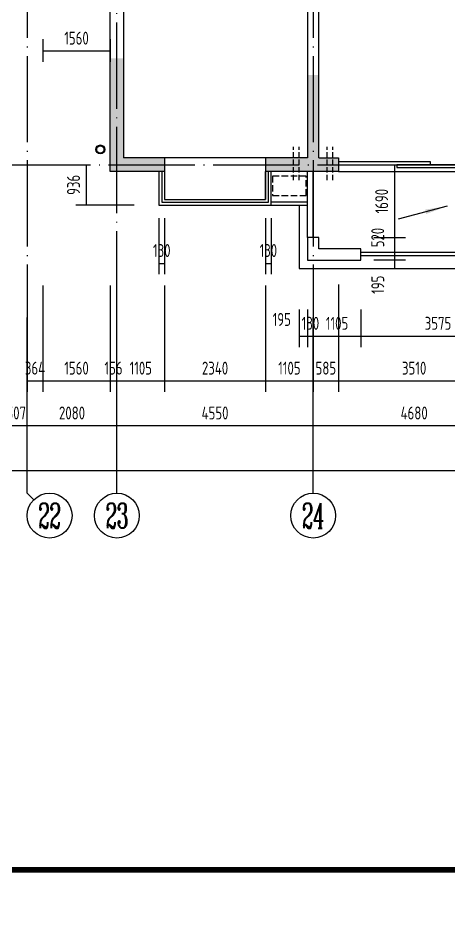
# Model space of a CAD drawing. Extents: x -726032 to 135930, y -151624 to 587044.
# Drawn here: x -435598 to -425617, y 390898 to 411954 of the extents above; entities that cross this region are included whole.
import ezdxf
from ezdxf.enums import TextEntityAlignment as Align

# ---------------------------------------------------------------- set-up
doc = ezdxf.new("R2010")
doc.units = 0
doc.header["$LTSCALE"] = 1000
doc.header["$MEASUREMENT"] = 0
doc.linetypes.add('DASH', pattern=[0.35, 0.25, -0.1])
doc.linetypes.add('DOTE', pattern=[2.42, 2, -0.2, 0.02, -0.2])
doc.layers.get('0').update_dxf_attribs({"linetype": 'CONTINUOUS'})
doc.layers.get('DEFPOINTS').update_dxf_attribs({"color": 1, "linetype": 'CONTINUOUS'})
for name, color, linetype in [('AXIS', 245, 'CONTINUOUS'), ('AXIS_TEXT', 7, 'CONTINUOUS'), ('COLUMN', 170, 'CONTINUOUS'), ('DOTE', 8, 'DOTE'), ('GROUND', 45, 'CONTINUOUS'), ('PUB_DIM', 245, 'CONTINUOUS'), ('PUB_TITLE', 1, 'CONTINUOUS'), ('ROOF', 4, 'CONTINUOUS'), ('WALL', 255, 'CONTINUOUS'), ('WINDOW', 155, 'CONTINUOUS'), ('空调', 245, 'CONTINUOUS'), ('雨水管', 20, 'CONTINUOUS')]:
    doc.layers.add(name, color=color, linetype=linetype)
doc.styles.add('COMPLEX', font='COMPLEX')
doc.styles.add('DIM_FONT', font='isocp.shx', dxfattribs={"width": 0.8})
doc.dimstyles.new('AXIS', dxfattribs={"dimtxt": 300, "dimasz": 1, "dimexe": 250, "dimexo": 300, "dimgap": 150, "dimtad": 1, "dimdec": 0, "dimzin": 0, "dimdsep": 46, "dimtxsty": 'DIM_FONT', "dimcen": 0.09, "dimse1": 1, "dimse2": 1, "dimclrt": 142, "dimadec": 0, "dimazin": 0, "dimtfac": 1, "dimtdec": 0, "dimtix": 1, "dimtmove": 2, "dimatfit": 3, "dimfxl": 1, "dimtolj": 1, "dimtzin": 0, "dimarcsym": 0})
doc.dimstyles.new('DIMA', dxfattribs={"dimtxt": 300, "dimasz": 1, "dimexe": 250, "dimexo": 300, "dimgap": 150, "dimtad": 1, "dimdec": 0, "dimzin": 0, "dimdsep": 46, "dimtxsty": 'DIM_FONT', "dimcen": 0.09, "dimse1": 1, "dimclrt": 142, "dimadec": 0, "dimazin": 0, "dimtfac": 1, "dimtdec": 0, "dimtix": 1, "dimtmove": 2, "dimatfit": 3, "dimfxl": 1, "dimtolj": 1, "dimtzin": 0, "dimarcsym": 0})
doc.dimstyles.new('DIMB', dxfattribs={"dimtxt": 300, "dimasz": 1, "dimexe": 250, "dimexo": 300, "dimgap": 150, "dimtad": 1, "dimdec": 0, "dimzin": 0, "dimdsep": 46, "dimtxsty": 'DIM_FONT', "dimcen": 0.09, "dimse2": 1, "dimclrt": 142, "dimadec": 0, "dimazin": 0, "dimtfac": 1, "dimtdec": 0, "dimtix": 1, "dimtmove": 2, "dimatfit": 3, "dimfxl": 1, "dimtolj": 1, "dimtzin": 0, "dimarcsym": 0})
doc.dimstyles.new('DIMN', dxfattribs={"dimtxt": 300, "dimasz": 1, "dimexe": 250, "dimexo": 300, "dimgap": 150, "dimtad": 1, "dimdec": 0, "dimzin": 0, "dimdsep": 46, "dimtxsty": 'DIM_FONT', "dimcen": 0.09, "dimclrt": 142, "dimadec": 0, "dimazin": 0, "dimtfac": 1, "dimtdec": 0, "dimtix": 1, "dimtmove": 2, "dimatfit": 3, "dimfxl": 1, "dimtolj": 1, "dimtzin": 0, "dimarcsym": 0})

# ---------------------------------------------------------------- blocks, each defined once
blk = doc.blocks.new('*D509')
at = {"layer": 'AXIS', "color": 0, "lineweight": -2, "transparency": 16777216}
for p, q in [((-481293, 404712), (-481293, 401205)), ((-412614, 404712), (-412614, 401205)), ((-412615, 401455), (-481292, 401455))]:
    blk.add_line(p, q, dxfattribs=at)
at = {"layer": 'AXIS', "color": 0, "transparency": 16777216}
for points in [[(-481292, 401455), (-481292, 401454), (-481293, 401455)], [(-412615, 401455), (-412615, 401454), (-412614, 401455)]]:
    blk.add_solid(points, dxfattribs=at)
at = {"layer": 'DEFPOINTS', "color": 0, "transparency": 16777216}
for p in [(-481293, 405012), (-412614, 405012), (-481293, 401455)]:
    blk.add_point(p, dxfattribs=at)
at = {"layer": 'AXIS', "color": 142, "transparency": 16777216, "insert": (-446953, 401755), "char_height": 300, "attachment_point": 5, "style": 'DIM_FONT'}
blk.add_mtext('\\A1;68679', dxfattribs=at)
blk = doc.blocks.new('*D3673')
at = {"layer": 'DEFPOINTS', "color": 0, "transparency": 16777216}
for p in [(-434015, 408554), (-432607, 408554), (-432607, 407618)]:
    blk.add_point(p, dxfattribs=at)
at = {"layer": 'PUB_DIM', "color": 0, "lineweight": -2, "transparency": 16777216}
for p, q in [((-434015, 407619), (-434015, 408553)), ((-432907, 407618), (-434265, 407618))]:
    blk.add_line(p, q, dxfattribs=at)
at = {"layer": 'PUB_DIM', "color": 0, "transparency": 16777216}
for points in [[(-434015, 408553), (-434014, 408553), (-434015, 408554)], [(-434015, 407619), (-434014, 407619), (-434015, 407618)]]:
    blk.add_solid(points, dxfattribs=at)
at = {"layer": 'PUB_DIM', "color": 142, "transparency": 16777216, "insert": (-434315, 408086), "char_height": 300, "attachment_point": 5, "rotation": 90, "style": 'DIM_FONT'}
blk.add_mtext('\\A1;936', dxfattribs=at)
blk = doc.blocks.new('_AXISO')
blk.add_circle((0, 0), 0.5)
at = {"layer": 'AXIS_TEXT', "style": 'COMPLEX', "width": 1.041667}
blk.add_attdef('A', text='', height=0.56, dxfattribs=at).set_placement((-0.25, -0.28), (0.25, -0.28), align=Align.FIT)
blk = doc.blocks.new('*D3282')
at = {"layer": 'AXIS', "color": 0, "lineweight": -2, "transparency": 16777216}
blk.add_line((-428761, 402495), (-433309, 402495), dxfattribs=at)
at = {"layer": 'AXIS', "color": 0, "transparency": 16777216}
for points in [[(-433309, 402495), (-433309, 402494), (-433310, 402495)], [(-428761, 402495), (-428761, 402494), (-428760, 402495)]]:
    blk.add_solid(points, dxfattribs=at)
at = {"layer": 'DEFPOINTS', "color": 0, "transparency": 16777216}
for p in [(-433310, 405012), (-428760, 405012), (-433310, 402495)]:
    blk.add_point(p, dxfattribs=at)
at = {"layer": 'AXIS', "color": 142, "transparency": 16777216, "insert": (-431035, 402795), "char_height": 300, "attachment_point": 5, "style": 'DIM_FONT'}
blk.add_mtext('\\A1;4550', dxfattribs=at)
blk = doc.blocks.new('*D3674')
at = {"layer": 'DEFPOINTS', "color": 0, "transparency": 16777216}
for p in [(-433310, 406052), (-432205, 406052), (-433310, 403535)]:
    blk.add_point(p, dxfattribs=at)
at = {"layer": 'PUB_DIM', "color": 0, "lineweight": -2, "transparency": 16777216}
for p, q in [((-432205, 405752), (-432205, 403285)), ((-432206, 403535), (-433309, 403535))]:
    blk.add_line(p, q, dxfattribs=at)
at = {"layer": 'PUB_DIM', "color": 0, "transparency": 16777216}
for points in [[(-433309, 403535), (-433309, 403534), (-433310, 403535)], [(-432206, 403535), (-432206, 403534), (-432205, 403535)]]:
    blk.add_solid(points, dxfattribs=at)
at = {"layer": 'PUB_DIM', "color": 142, "transparency": 16777216, "insert": (-432757, 403835), "char_height": 300, "attachment_point": 5, "style": 'DIM_FONT'}
blk.add_mtext('\\A1;1105', dxfattribs=at)
blk = doc.blocks.new('_AXISO1')
blk.add_line((0.354, -0.146), (0.5, 0))
blk.add_circle((0, -0.5), 0.5)
at = {"layer": 'AXIS_TEXT', "style": 'COMPLEX', "width": 1.041667}
blk.add_attdef('A', text='', height=0.56, dxfattribs=at).set_placement((-0.25, -0.78), (0.25, -0.78), align=Align.FIT)
blk = doc.blocks.new('*D3283')
at = {"layer": 'AXIS', "color": 0, "lineweight": -2, "transparency": 16777216}
for p, q in [((-435898, 402495), (-435899, 402495)), ((-435390, 402495), (-435897, 402495)), ((-435389, 402495), (-435388, 402495))]:
    blk.add_line(p, q, dxfattribs=at)
at = {"layer": 'AXIS', "color": 0, "transparency": 16777216}
for points in [[(-435898, 402495), (-435898, 402494), (-435897, 402495)], [(-435389, 402495), (-435389, 402494), (-435390, 402495)]]:
    blk.add_solid(points, dxfattribs=at)
at = {"layer": 'DEFPOINTS', "color": 0, "transparency": 16777216}
for p in [(-435897, 405012), (-435390, 405012), (-435897, 402495)]:
    blk.add_point(p, dxfattribs=at)
at = {"layer": 'AXIS', "color": 142, "transparency": 16777216, "insert": (-435643, 402795), "char_height": 300, "attachment_point": 5, "style": 'DIM_FONT'}
blk.add_mtext('\\A1;507', dxfattribs=at)
blk = doc.blocks.new('*D3284')
at = {"layer": 'AXIS', "color": 0, "lineweight": -2, "transparency": 16777216}
blk.add_line((-433311, 402495), (-435389, 402495), dxfattribs=at)
at = {"layer": 'AXIS', "color": 0, "transparency": 16777216}
for points in [[(-435389, 402495), (-435389, 402494), (-435390, 402495)], [(-433311, 402495), (-433311, 402494), (-433310, 402495)]]:
    blk.add_solid(points, dxfattribs=at)
at = {"layer": 'DEFPOINTS', "color": 0, "transparency": 16777216}
for p in [(-435390, 405012), (-433310, 405012), (-435390, 402495)]:
    blk.add_point(p, dxfattribs=at)
at = {"layer": 'AXIS', "color": 142, "transparency": 16777216, "insert": (-434350, 402795), "char_height": 300, "attachment_point": 5, "style": 'DIM_FONT'}
blk.add_mtext('\\A1;2080', dxfattribs=at)
blk = doc.blocks.new('*D2147')
at = {"layer": 'DEFPOINTS', "color": 0, "transparency": 16777216}
for p in [(-433466, 406052), (-433310, 406052), (-433466, 403535)]:
    blk.add_point(p, dxfattribs=at)
at = {"layer": 'PUB_DIM', "color": 0, "lineweight": -2, "transparency": 16777216}
for p, q in [((-433466, 405752), (-433466, 403285)), ((-433467, 403535), (-433468, 403535)), ((-433310, 403535), (-433466, 403535)), ((-433309, 403535), (-433308, 403535))]:
    blk.add_line(p, q, dxfattribs=at)
at = {"layer": 'PUB_DIM', "color": 0, "transparency": 16777216}
for points in [[(-433467, 403535), (-433467, 403534), (-433466, 403535)], [(-433309, 403535), (-433309, 403534), (-433310, 403535)]]:
    blk.add_solid(points, dxfattribs=at)
at = {"layer": 'PUB_DIM', "color": 142, "transparency": 16777216, "insert": (-433388, 403835), "char_height": 300, "attachment_point": 5, "style": 'DIM_FONT'}
blk.add_mtext('\\A1;156', dxfattribs=at)
blk = doc.blocks.new('*D903')
at = {"layer": 'DEFPOINTS', "color": 0, "transparency": 16777216}
for p in [(-435026, 406052), (-433466, 406052), (-435026, 403535)]:
    blk.add_point(p, dxfattribs=at)
at = {"layer": 'PUB_DIM', "color": 0, "lineweight": -2, "transparency": 16777216}
for p, q in [((-435026, 405752), (-435026, 403285)), ((-433466, 405752), (-433466, 403285)), ((-433467, 403535), (-435025, 403535))]:
    blk.add_line(p, q, dxfattribs=at)
at = {"layer": 'PUB_DIM', "color": 0, "transparency": 16777216}
for points in [[(-435025, 403535), (-435025, 403534), (-435026, 403535)], [(-433467, 403535), (-433467, 403534), (-433466, 403535)]]:
    blk.add_solid(points, dxfattribs=at)
at = {"layer": 'PUB_DIM', "color": 142, "transparency": 16777216, "insert": (-434246, 403835), "char_height": 300, "attachment_point": 5, "style": 'DIM_FONT'}
blk.add_mtext('\\A1;1560', dxfattribs=at)
blk = doc.blocks.new('*D905')
at = {"layer": 'DEFPOINTS', "color": 0, "transparency": 16777216}
for p in [(-435390, 406052), (-435026, 406052), (-435390, 403535)]:
    blk.add_point(p, dxfattribs=at)
at = {"layer": 'PUB_DIM', "color": 0, "lineweight": -2, "transparency": 16777216}
for p, q in [((-435390, 405752), (-435390, 403285)), ((-435026, 405752), (-435026, 403285)), ((-435391, 403535), (-435392, 403535)), ((-435026, 403535), (-435390, 403535)), ((-435025, 403535), (-435024, 403535))]:
    blk.add_line(p, q, dxfattribs=at)
at = {"layer": 'PUB_DIM', "color": 0, "transparency": 16777216}
for points in [[(-435391, 403535), (-435391, 403534), (-435390, 403535)], [(-435025, 403535), (-435025, 403534), (-435026, 403535)]]:
    blk.add_solid(points, dxfattribs=at)
at = {"layer": 'PUB_DIM', "color": 142, "transparency": 16777216, "insert": (-435208, 403835), "char_height": 300, "attachment_point": 5, "style": 'DIM_FONT'}
blk.add_mtext('\\A1;364', dxfattribs=at)
blk = doc.blocks.new('*D909')
at = {"layer": 'DEFPOINTS', "color": 0, "transparency": 16777216}
for p in [(-432335, 407618), (-432205, 407618), (-432205, 406263)]:
    blk.add_point(p, dxfattribs=at)
at = {"layer": 'PUB_DIM', "color": 0, "lineweight": -2, "transparency": 16777216}
for p, q in [((-432335, 407318), (-432335, 406013)), ((-432205, 407318), (-432205, 406013)), ((-432336, 406263), (-432337, 406263)), ((-432335, 406263), (-432205, 406263)), ((-432204, 406263), (-432203, 406263))]:
    blk.add_line(p, q, dxfattribs=at)
at = {"layer": 'PUB_DIM', "color": 0, "transparency": 16777216}
for points in [[(-432336, 406264), (-432336, 406263), (-432335, 406263)], [(-432204, 406264), (-432204, 406263), (-432205, 406263)]]:
    blk.add_solid(points, dxfattribs=at)
at = {"layer": 'PUB_DIM', "color": 142, "transparency": 16777216, "insert": (-432270, 406563), "char_height": 300, "attachment_point": 5, "style": 'DIM_FONT'}
blk.add_mtext('\\A1;130', dxfattribs=at)
blk = doc.blocks.new('*D910')
at = {"layer": 'DEFPOINTS', "color": 0, "transparency": 16777216}
for p in [(-429865, 407618), (-429735, 407618), (-429735, 406263)]:
    blk.add_point(p, dxfattribs=at)
at = {"layer": 'PUB_DIM', "color": 0, "lineweight": -2, "transparency": 16777216}
for p, q in [((-429865, 407318), (-429865, 406013)), ((-429735, 407318), (-429735, 406013)), ((-429866, 406263), (-429867, 406263)), ((-429865, 406263), (-429735, 406263)), ((-429734, 406263), (-429733, 406263))]:
    blk.add_line(p, q, dxfattribs=at)
at = {"layer": 'PUB_DIM', "color": 0, "transparency": 16777216}
for points in [[(-429866, 406264), (-429866, 406263), (-429865, 406263)], [(-429734, 406264), (-429734, 406263), (-429735, 406263)]]:
    blk.add_solid(points, dxfattribs=at)
at = {"layer": 'PUB_DIM', "color": 142, "transparency": 16777216, "insert": (-429800, 406563), "char_height": 300, "attachment_point": 5, "style": 'DIM_FONT'}
blk.add_mtext('\\A1;130', dxfattribs=at)
blk = doc.blocks.new('*D3287')
at = {"layer": 'AXIS', "color": 0, "lineweight": -2, "transparency": 16777216}
blk.add_line((-424081, 402495), (-428759, 402495), dxfattribs=at)
at = {"layer": 'AXIS', "color": 0, "transparency": 16777216}
for points in [[(-428759, 402495), (-428759, 402494), (-428760, 402495)], [(-424081, 402495), (-424081, 402494), (-424080, 402495)]]:
    blk.add_solid(points, dxfattribs=at)
at = {"layer": 'DEFPOINTS', "color": 0, "transparency": 16777216}
for p in [(-428760, 405012), (-424080, 405012), (-428760, 402495)]:
    blk.add_point(p, dxfattribs=at)
at = {"layer": 'AXIS', "color": 142, "transparency": 16777216, "insert": (-426420, 402795), "char_height": 300, "attachment_point": 5, "style": 'DIM_FONT'}
blk.add_mtext('\\A1;4680', dxfattribs=at)
blk = doc.blocks.new('*D911')
at = {"layer": 'DEFPOINTS', "color": 0, "transparency": 16777216}
for p in [(-429085, 405494), (-428890, 405494), (-428890, 404575)]:
    blk.add_point(p, dxfattribs=at)
at = {"layer": 'PUB_DIM', "color": 0, "lineweight": -2, "transparency": 16777216}
for p, q in [((-429085, 405194), (-429085, 404325)), ((-428890, 405194), (-428890, 404325)), ((-429086, 404575), (-429087, 404575)), ((-429085, 404575), (-428890, 404575)), ((-428889, 404575), (-428888, 404575))]:
    blk.add_line(p, q, dxfattribs=at)
at = {"layer": 'PUB_DIM', "color": 0, "transparency": 16777216}
for points in [[(-429086, 404575), (-429086, 404574), (-429085, 404575)], [(-428889, 404575), (-428889, 404574), (-428890, 404575)]]:
    blk.add_solid(points, dxfattribs=at)
at = {"layer": 'PUB_DIM', "color": 142, "transparency": 16777216, "insert": (-429488, 404965), "char_height": 300, "attachment_point": 5, "style": 'DIM_FONT'}
blk.add_mtext('\\A1;195', dxfattribs=at)
blk = doc.blocks.new('*D3680')
at = {"layer": 'DEFPOINTS', "color": 0, "transparency": 16777216}
for p in [(-427655, 405494), (-424080, 405494), (-424080, 404575)]:
    blk.add_point(p, dxfattribs=at)
at = {"layer": 'PUB_DIM', "color": 0, "lineweight": -2, "transparency": 16777216}
for p, q in [((-427655, 405194), (-427655, 404325)), ((-427654, 404575), (-424081, 404575))]:
    blk.add_line(p, q, dxfattribs=at)
at = {"layer": 'PUB_DIM', "color": 0, "transparency": 16777216}
for points in [[(-427654, 404575), (-427654, 404574), (-427655, 404575)], [(-424081, 404575), (-424081, 404574), (-424080, 404575)]]:
    blk.add_solid(points, dxfattribs=at)
at = {"layer": 'PUB_DIM', "color": 142, "transparency": 16777216, "insert": (-425867, 404875), "char_height": 300, "attachment_point": 5, "style": 'DIM_FONT'}
blk.add_mtext('\\A1;3575', dxfattribs=at)
blk = doc.blocks.new('*D912')
at = {"layer": 'DEFPOINTS', "color": 0, "transparency": 16777216}
for p in [(-424665, 406338), (-428175, 406078), (-428175, 403535)]:
    blk.add_point(p, dxfattribs=at)
at = {"layer": 'PUB_DIM', "color": 0, "lineweight": -2, "transparency": 16777216}
for p, q in [((-424665, 406038), (-424665, 403285)), ((-428175, 405778), (-428175, 403285)), ((-424666, 403535), (-428174, 403535))]:
    blk.add_line(p, q, dxfattribs=at)
at = {"layer": 'PUB_DIM', "color": 0, "transparency": 16777216}
for points in [[(-428174, 403535), (-428174, 403534), (-428175, 403535)], [(-424666, 403535), (-424666, 403534), (-424665, 403535)]]:
    blk.add_solid(points, dxfattribs=at)
at = {"layer": 'PUB_DIM', "color": 142, "transparency": 16777216, "insert": (-426420, 403835), "char_height": 300, "attachment_point": 5, "style": 'DIM_FONT'}
blk.add_mtext('\\A1;3510', dxfattribs=at)
blk = doc.blocks.new('*D2151')
at = {"layer": 'DEFPOINTS', "color": 0, "transparency": 16777216}
for p in [(-428760, 405494), (-427655, 405494), (-427655, 404575)]:
    blk.add_point(p, dxfattribs=at)
at = {"layer": 'PUB_DIM', "color": 0, "lineweight": -2, "transparency": 16777216}
for p, q in [((-427655, 405194), (-427655, 404325)), ((-428759, 404575), (-427656, 404575))]:
    blk.add_line(p, q, dxfattribs=at)
at = {"layer": 'PUB_DIM', "color": 0, "transparency": 16777216}
for points in [[(-428759, 404575), (-428759, 404574), (-428760, 404575)], [(-427656, 404575), (-427656, 404574), (-427655, 404575)]]:
    blk.add_solid(points, dxfattribs=at)
at = {"layer": 'PUB_DIM', "color": 142, "transparency": 16777216, "insert": (-428207, 404875), "char_height": 300, "attachment_point": 5, "style": 'DIM_FONT'}
blk.add_mtext('\\A1;1105', dxfattribs=at)
blk = doc.blocks.new('*D913')
at = {"layer": 'DEFPOINTS', "color": 0, "transparency": 16777216}
for p in [(-428760, 406078), (-428175, 406078), (-428760, 403535)]:
    blk.add_point(p, dxfattribs=at)
at = {"layer": 'PUB_DIM', "color": 0, "lineweight": -2, "transparency": 16777216}
for p, q in [((-428760, 405778), (-428760, 403285)), ((-428175, 405778), (-428175, 403285)), ((-428761, 403535), (-428762, 403535)), ((-428175, 403535), (-428760, 403535)), ((-428174, 403535), (-428173, 403535))]:
    blk.add_line(p, q, dxfattribs=at)
at = {"layer": 'PUB_DIM', "color": 0, "transparency": 16777216}
for points in [[(-428761, 403535), (-428761, 403534), (-428760, 403535)], [(-428174, 403535), (-428174, 403534), (-428175, 403535)]]:
    blk.add_solid(points, dxfattribs=at)
at = {"layer": 'PUB_DIM', "color": 142, "transparency": 16777216, "insert": (-428467, 403835), "char_height": 300, "attachment_point": 5, "style": 'DIM_FONT'}
blk.add_mtext('\\A1;585', dxfattribs=at)
blk = doc.blocks.new('*D914')
at = {"layer": 'DEFPOINTS', "color": 0, "transparency": 16777216}
for p in [(-432205, 406052), (-429865, 406052), (-432205, 403535)]:
    blk.add_point(p, dxfattribs=at)
at = {"layer": 'PUB_DIM', "color": 0, "lineweight": -2, "transparency": 16777216}
for p, q in [((-432205, 405752), (-432205, 403285)), ((-429865, 405752), (-429865, 403285)), ((-429866, 403535), (-432204, 403535))]:
    blk.add_line(p, q, dxfattribs=at)
at = {"layer": 'PUB_DIM', "color": 0, "transparency": 16777216}
for points in [[(-432204, 403535), (-432204, 403534), (-432205, 403535)], [(-429866, 403535), (-429866, 403534), (-429865, 403535)]]:
    blk.add_solid(points, dxfattribs=at)
at = {"layer": 'PUB_DIM', "color": 142, "transparency": 16777216, "insert": (-431035, 403835), "char_height": 300, "attachment_point": 5, "style": 'DIM_FONT'}
blk.add_mtext('\\A1;2340', dxfattribs=at)
blk = doc.blocks.new('*D3681')
at = {"layer": 'DEFPOINTS', "color": 0, "transparency": 16777216}
for p in [(-428890, 405494), (-428760, 405494), (-428760, 404575)]:
    blk.add_point(p, dxfattribs=at)
at = {"layer": 'PUB_DIM', "color": 0, "lineweight": -2, "transparency": 16777216}
for p, q in [((-428890, 405194), (-428890, 404325)), ((-428891, 404575), (-428892, 404575)), ((-428890, 404575), (-428760, 404575)), ((-428759, 404575), (-428758, 404575))]:
    blk.add_line(p, q, dxfattribs=at)
at = {"layer": 'PUB_DIM', "color": 0, "transparency": 16777216}
for points in [[(-428891, 404575), (-428891, 404574), (-428890, 404575)], [(-428759, 404575), (-428759, 404574), (-428760, 404575)]]:
    blk.add_solid(points, dxfattribs=at)
at = {"layer": 'PUB_DIM', "color": 142, "transparency": 16777216, "insert": (-428825, 404875), "char_height": 300, "attachment_point": 5, "style": 'DIM_FONT'}
blk.add_mtext('\\A1;130', dxfattribs=at)
blk = doc.blocks.new('*D2153')
at = {"layer": 'DEFPOINTS', "color": 0, "transparency": 16777216}
for p in [(-429865, 406052), (-428760, 406078), (-429865, 403535)]:
    blk.add_point(p, dxfattribs=at)
at = {"layer": 'PUB_DIM', "color": 0, "lineweight": -2, "transparency": 16777216}
for p, q in [((-429865, 405752), (-429865, 403285)), ((-428761, 403535), (-429864, 403535))]:
    blk.add_line(p, q, dxfattribs=at)
at = {"layer": 'PUB_DIM', "color": 0, "transparency": 16777216}
for points in [[(-429864, 403535), (-429864, 403534), (-429865, 403535)], [(-428761, 403535), (-428761, 403534), (-428760, 403535)]]:
    blk.add_solid(points, dxfattribs=at)
at = {"layer": 'PUB_DIM', "color": 142, "transparency": 16777216, "insert": (-429312, 403835), "char_height": 300, "attachment_point": 5, "style": 'DIM_FONT'}
blk.add_mtext('\\A1;1105', dxfattribs=at)
blk = doc.blocks.new('*D921')
at = {"layer": 'DEFPOINTS', "color": 0, "transparency": 16777216}
for p in [(-435026, 411764), (-433466, 411764), (-435026, 411190)]:
    blk.add_point(p, dxfattribs=at)
at = {"layer": 'PUB_DIM', "color": 0, "lineweight": -2, "transparency": 16777216}
for p, q in [((-435026, 411464), (-435026, 410940)), ((-433466, 411464), (-433466, 410940)), ((-433467, 411190), (-435025, 411190))]:
    blk.add_line(p, q, dxfattribs=at)
at = {"layer": 'PUB_DIM', "color": 0, "transparency": 16777216}
for points in [[(-435025, 411190), (-435025, 411190), (-435026, 411190)], [(-433467, 411190), (-433467, 411190), (-433466, 411190)]]:
    blk.add_solid(points, dxfattribs=at)
at = {"layer": 'PUB_DIM', "color": 142, "transparency": 16777216, "insert": (-434246, 411490), "char_height": 300, "attachment_point": 5, "style": 'DIM_FONT'}
blk.add_mtext('\\A1;1560', dxfattribs=at)
blk = doc.blocks.new('_ARROW')
blk.add_solid([(0, 0), (-1, 0.1), (-1, -0.1)])
blk = doc.blocks.new('*D3980')
at = {"layer": 'DEFPOINTS', "color": 0, "transparency": 16777216}
for p in [(-427655, 406344), (-427655, 406149), (-426873, 406149)]:
    blk.add_point(p, dxfattribs=at)
at = {"layer": 'PUB_DIM', "color": 0, "lineweight": -2, "transparency": 16777216}
for p, q in [((-427355, 406344), (-426623, 406344)), ((-426873, 406345), (-426873, 406346)), ((-426873, 406344), (-426873, 406149)), ((-427355, 406149), (-426623, 406149)), ((-426873, 406148), (-426873, 406147))]:
    blk.add_line(p, q, dxfattribs=at)
at = {"layer": 'PUB_DIM', "color": 0, "transparency": 16777216}
for points in [[(-426873, 406345), (-426872, 406345), (-426873, 406344)], [(-426873, 406148), (-426872, 406148), (-426873, 406149)]]:
    blk.add_solid(points, dxfattribs=at)
at = {"layer": 'PUB_DIM', "color": 142, "transparency": 16777216, "insert": (-427263, 405770), "char_height": 300, "attachment_point": 5, "rotation": 90, "style": 'DIM_FONT'}
blk.add_mtext('\\A1;195', dxfattribs=at)
blk = doc.blocks.new('*D3981')
at = {"layer": 'DEFPOINTS', "color": 0, "transparency": 16777216}
for p in [(-427655, 406864), (-427655, 406344), (-426873, 406344)]:
    blk.add_point(p, dxfattribs=at)
at = {"layer": 'PUB_DIM', "color": 0, "lineweight": -2, "transparency": 16777216}
for p, q in [((-427355, 406864), (-426623, 406864)), ((-426873, 406863), (-426873, 406345)), ((-427355, 406344), (-426623, 406344))]:
    blk.add_line(p, q, dxfattribs=at)
at = {"layer": 'PUB_DIM', "color": 0, "transparency": 16777216}
for points in [[(-426873, 406863), (-426872, 406863), (-426873, 406864)], [(-426873, 406345), (-426872, 406345), (-426873, 406344)]]:
    blk.add_solid(points, dxfattribs=at)
at = {"layer": 'PUB_DIM', "color": 142, "transparency": 16777216, "insert": (-427265, 406864), "char_height": 300, "attachment_point": 5, "rotation": 90, "style": 'DIM_FONT'}
blk.add_mtext('\\A1;520', dxfattribs=at)
blk = doc.blocks.new('*D3982')
at = {"layer": 'DEFPOINTS', "color": 0, "transparency": 16777216}
for p in [(-427655, 408554), (-427655, 406864), (-426873, 406864)]:
    blk.add_point(p, dxfattribs=at)
at = {"layer": 'PUB_DIM', "color": 0, "lineweight": -2, "transparency": 16777216}
for p, q in [((-427355, 408554), (-426623, 408554)), ((-426873, 408553), (-426873, 406865)), ((-427355, 406864), (-426623, 406864))]:
    blk.add_line(p, q, dxfattribs=at)
at = {"layer": 'PUB_DIM', "color": 0, "transparency": 16777216}
for points in [[(-426873, 408553), (-426872, 408553), (-426873, 408554)], [(-426873, 406865), (-426872, 406865), (-426873, 406864)]]:
    blk.add_solid(points, dxfattribs=at)
at = {"layer": 'PUB_DIM', "color": 142, "transparency": 16777216, "insert": (-427173, 407709), "char_height": 300, "attachment_point": 5, "rotation": 90, "style": 'DIM_FONT'}
blk.add_mtext('\\A1;1690', dxfattribs=at)

msp = doc.modelspace()

# ---------------------------------------------------------------- linework, layer by layer
at = {"layer": 'AXIS'}
for p, q in [((-435389.9, 400934.5), (-435389.9, 405011.9)), ((-433309.9, 400934.5), (-433309.9, 405011.9)), ((-428759.9, 400934.5), (-428759.9, 405011.9))]:
    msp.add_line(p, q, dxfattribs=at)
at = {"layer": 'COLUMN'}
for points in [[(-433465.9, 411024), (-433465.9, 408398), (-433153.9, 411024), (-433153.9, 408710)], [(-428889.9, 410634), (-428889.9, 408710), (-428629.9, 410634), (-428629.9, 408710)], [(-433465.9, 408398), (-433153.9, 408710), (-432204.9, 408398), (-432204.9, 408710)], [(-429864.9, 408710), (-429864.9, 408398), (-428174.9, 408710), (-428174.9, 408398)]]:
    msp.add_solid(points, dxfattribs=at)
at = {"layer": 'DOTE'}
for p, q in [((-435389.9, 432855.9), (-435389.9, 405011.9)), ((-428759.9, 432855.9), (-428759.9, 405011.9)), ((-433309.9, 405011.9), (-433309.9, 416354)), ((-481902.2, 408554), (-412270.4, 408554))]:
    msp.add_line(p, q, dxfattribs=at)
at = {"layer": 'GROUND'}
msp.add_line((-428174.9, 408398), (-424664.9, 408398), dxfattribs=at)
at = {"layer": 'PUB_TITLE'}
for points, const_width in [([(-495405.4, 390898.4), (-398815.4, 390898.4), (-398815.4, 445498.4), (-495405.4, 445498.4)], 0.234), ([(-492805.4, 392198.4), (-400115.4, 392198.4), (-400115.4, 444198.4), (-492805.4, 444198.4)], 130)]:
    msp.add_lwpolyline(points, close=True, dxfattribs=dict(at, const_width=const_width))
at = {"layer": 'ROOF'}
for p, q in [((-428889.9, 406863.8), (-428889.9, 408398)), ((-428759.9, 406863.8), (-428759.9, 408398)), ((-429734.9, 407696), (-428889.9, 407696)), ((-429734.9, 407618), (-428889.9, 407618))]:
    msp.add_line(p, q, dxfattribs=at)
for points in [[(-429084.9, 407618), (-429084.9, 406148.8), (-424209.9, 406148.8)], [(-427654.9, 406525.8), (-424209.9, 406525.8)], [(-427654.9, 406447.8), (-424209.9, 406447.8)]]:
    msp.add_lwpolyline(points, dxfattribs=at)
at = {"layer": 'WALL'}
for p, q in [((-433465.9, 408398), (-433465.9, 415184)), ((-428629.9, 408710), (-428629.9, 414898)), ((-433153.9, 413806), (-433153.9, 408710)), ((-428889.9, 413806), (-428889.9, 408710)), ((-432204.9, 408710), (-433153.9, 408710)), ((-432204.9, 408710), (-432204.9, 408398)), ((-429864.9, 408710), (-429864.9, 408398)), ((-428889.9, 408710), (-429864.9, 408710)), ((-428629.9, 408710), (-428174.9, 408710)), ((-428174.9, 408710), (-428174.9, 408398)), ((-432204.9, 408398), (-433465.9, 408398)), ((-428174.9, 408398), (-429864.9, 408398))]:
    msp.add_line(p, q, dxfattribs=at)
at = {"layer": 'WALL', "color": 255}
for p, q in [((-428889.9, 406863.8), (-428889.9, 406343.8)), ((-428629.9, 406603.8), (-428629.9, 406863.8)), ((-427654.9, 406603.8), (-428629.9, 406603.8)), ((-427654.9, 406343.8), (-427654.9, 406603.8)), ((-428889.9, 406343.8), (-427654.9, 406343.8))]:
    msp.add_line(p, q, dxfattribs=at)
at = {"layer": 'WALL', "color": 0}
msp.add_line((-428629.9, 406863.8), (-428889.9, 406863.8), dxfattribs=at)
at = {"layer": 'WINDOW'}
msp.add_line((-429864.9, 408710), (-432204.9, 408710), dxfattribs=at)
for points in [[(-428174.9, 408554), (-426042.9, 408554), (-426042.9, 408619), (-428174.9, 408619)], [(-426822.9, 408489), (-424664.9, 408489), (-424664.9, 408554), (-426822.9, 408554)]]:
    msp.add_lwpolyline(points, close=True, dxfattribs=at)
for points in [[(-432334.9, 408398), (-432334.9, 407618), (-429734.9, 407618), (-429734.9, 408398)], [(-432269.9, 408398), (-432269.9, 407683), (-429799.9, 407683), (-429799.9, 408398)], [(-432204.9, 408398), (-432204.9, 407748), (-429864.9, 407748), (-429864.9, 408398)], [(-429864.9, 408398), (-429864.9, 407748)]]:
    msp.add_lwpolyline(points, dxfattribs=at)
at = {"layer": '空调', "linetype": 'DASH', "ltscale": 0.5}
for p, q in [((-429214.9, 408198.3), (-429214.9, 408972.1)), ((-429084.9, 408198.3), (-429084.9, 408972.1)), ((-428434.9, 408198.3), (-428434.9, 408972.1)), ((-428304.9, 408198.3), (-428304.9, 408972.1))]:
    msp.add_line(p, q, dxfattribs=at)
at = {"layer": '空调', "linetype": 'DASH', "ltscale": 0.6}
msp.add_lwpolyline([(-429701.7, 407836.6), (-428921.7, 407836.6), (-428921.7, 408291.6), (-429701.7, 408291.6)], close=True, dxfattribs=at)
at = {"layer": '雨水管'}
msp.add_lwpolyline([(-425652, 407594.4), (-426794, 407292.3)], dxfattribs=at)
for radius in [104, 84.5]:
    msp.add_circle((-433693.5, 408907.6), radius, dxfattribs=at)

# ---------------------------------------------------------------- block references
at = {"layer": 'AXIS'}
ref = msp.add_blockref('_AXISO1', (-435389.9, 400414.5), dxfattribs=dict(at, xscale=1040, yscale=1040, zscale=1040, rotation=90))
ref.add_attrib('A', '22', dxfattribs={"layer": 'AXIS_TEXT', "height": 582.4, "style": 'COMPLEX', "width": 0.551471}).set_placement((-435129.9, 400123.3), (-434609.9, 400123.3), align=Align.FIT)
ref = msp.add_blockref('_AXISO', (-433309.9, 400414.5), dxfattribs=dict(at, xscale=1040, yscale=1040, zscale=1040))
ref.add_attrib('A', '23', dxfattribs={"layer": 'AXIS_TEXT', "height": 582.4, "style": 'COMPLEX', "width": 0.551471}).set_placement((-433569.9, 400123.3), (-433049.9, 400123.3), align=Align.FIT)
ref = msp.add_blockref('_AXISO', (-428759.9, 400414.5), dxfattribs=dict(at, xscale=1040, yscale=1040, zscale=1040))
ref.add_attrib('A', '24', dxfattribs={"layer": 'AXIS_TEXT', "height": 582.4, "style": 'COMPLEX', "width": 0.520833}).set_placement((-429019.9, 400123.3), (-428499.9, 400123.3), align=Align.FIT)
at = {"layer": '雨水管', "xscale": 519.9999999999976, "yscale": 519.9999999999976, "zscale": 519.9999999999976, "rotation": 14.8153817559993}
msp.add_blockref('_ARROW', (-425652, 407594.4), dxfattribs=at)

# ---------------------------------------------------------------- dimensions: what is measured, and where the dimension line sits
at = {"layer": 'AXIS'}
dim = msp.add_aligned_dim(p1=(-412613.9, 405011.9), p2=(-481292.9, 405011.9), distance=3557.4, dimstyle='DIMN', dxfattribs=at)
dim.commit()
dim.dimension.update_dxf_attribs({"geometry": '*D509', "text_midpoint": (-446953.4, 401754.5)})
for base, p1, p2, picture, middle in [((-435896.9, 402494.5), (-435389.9, 405011.9), (-435896.9, 405011.9), '*D3283', (-435643.4, 402794.5)), ((-435389.9, 402494.5), (-433309.9, 405011.9), (-435389.9, 405011.9), '*D3284', (-434349.9, 402794.5)), ((-433309.9, 402494.5), (-428759.9, 405011.9), (-433309.9, 405011.9), '*D3282', (-431034.9, 402794.5)), ((-428759.9, 402494.5), (-424079.9, 405011.9), (-428759.9, 405011.9), '*D3287', (-426419.9, 402794.5))]:
    dim = msp.add_linear_dim(base=base, p1=p1, p2=p2, dimstyle='AXIS', dxfattribs=at)
    dim.commit()
    dim.dimension.update_dxf_attribs({"geometry": picture, "text_midpoint": middle})
at = {"layer": 'PUB_DIM'}
for base, p1, p2, dimstyle, picture, middle in [((-435025.9, 411190), (-433465.9, 411764), (-435025.9, 411764), 'DIMN', '*D921', (-434245.9, 411490)), ((-432204.9, 406263.5), (-432334.9, 407618), (-432204.9, 407618), 'DIMN', '*D909', (-432269.9, 406563.5)), ((-429734.9, 406263.5), (-429864.9, 407618), (-429734.9, 407618), 'DIMN', '*D910', (-429799.9, 406563.5)), ((-428174.9, 403534.5), (-424664.9, 406337.9), (-428174.9, 406077.9), 'DIMN', '*D912', (-426419.9, 403834.5)), ((-435389.9, 403534.5), (-435025.9, 406051.9), (-435389.9, 406051.9), 'DIMN', '*D905', (-435207.9, 403834.5)), ((-435025.9, 403534.5), (-433465.9, 406051.9), (-435025.9, 406051.9), 'DIMN', '*D903', (-434245.9, 403834.5)), ((-433465.9, 403534.5), (-433309.9, 406051.9), (-433465.9, 406051.9), 'DIMA', '*D2147', (-433387.9, 403834.5)), ((-433309.9, 403534.5), (-432204.9, 406051.9), (-433309.9, 406051.9), 'DIMB', '*D3674', (-432757.4, 403834.5)), ((-432204.9, 403534.5), (-429864.9, 406051.9), (-432204.9, 406051.9), 'DIMN', '*D914', (-431034.9, 403834.5)), ((-429864.9, 403534.5), (-428759.9, 406077.9), (-429864.9, 406051.9), 'DIMA', '*D2153', (-429312.4, 403834.5)), ((-428759.9, 403534.5), (-428174.9, 406077.9), (-428759.9, 406077.9), 'DIMN', '*D913', (-428467.4, 403834.5)), ((-428759.9, 404574.5), (-428889.9, 405494.4), (-428759.9, 405494.4), 'DIMB', '*D3681', (-428824.9, 404874.5)), ((-427654.9, 404574.5), (-428759.9, 405494.4), (-427654.9, 405494.4), 'DIMA', '*D2151', (-428207.4, 404874.5)), ((-424079.9, 404574.5), (-427654.9, 405494.4), (-424079.9, 405494.4), 'DIMB', '*D3680', (-425867.4, 404874.5))]:
    dim = msp.add_linear_dim(base=base, p1=p1, p2=p2, dimstyle=dimstyle, dxfattribs=at)
    dim.commit()
    dim.dimension.update_dxf_attribs({"geometry": picture, "text_midpoint": middle})
for base, p1, p2, dimstyle, picture, middle in [((-434014.6, 408554), (-432607.3, 407618), (-432607.3, 408554), 'DIMB', '*D3673', (-434314.6, 408086)), ((-426872.7, 406863.8), (-427655.2, 408554), (-427655.2, 406863.8), 'DIMN', '*D3982', (-427172.7, 407708.9))]:
    dim = msp.add_linear_dim(base=base, p1=p1, p2=p2, angle=90, dimstyle=dimstyle, dxfattribs=at)
    dim.commit()
    dim.dimension.update_dxf_attribs({"geometry": picture, "text_midpoint": middle})
for base, p1, p2, picture, middle in [((-426872.7, 406343.8), (-427655.2, 406863.8), (-427655.2, 406343.8), '*D3981', (-427265.2, 406863.8)), ((-426872.7, 406148.8), (-427655.2, 406343.8), (-427655.2, 406148.8), '*D3980', (-427262.7, 405769.6))]:
    dim = msp.add_linear_dim(base=base, p1=p1, p2=p2, angle=90, dimstyle='DIMN', dxfattribs=at)
    dim.commit()
    dim.dimension.update_dxf_attribs({"geometry": picture, "text_midpoint": middle, "dimtype": 160})
dim = msp.add_linear_dim(base=(-428889.9, 404574.5), p1=(-429084.9, 405494.4), p2=(-428889.9, 405494.4), dimstyle='DIMN', dxfattribs=at)
dim.commit()
dim.dimension.update_dxf_attribs({"geometry": '*D911', "text_midpoint": (-429488.3, 404964.5), "dimtype": 160})

doc.saveas('drawing.dxf')
